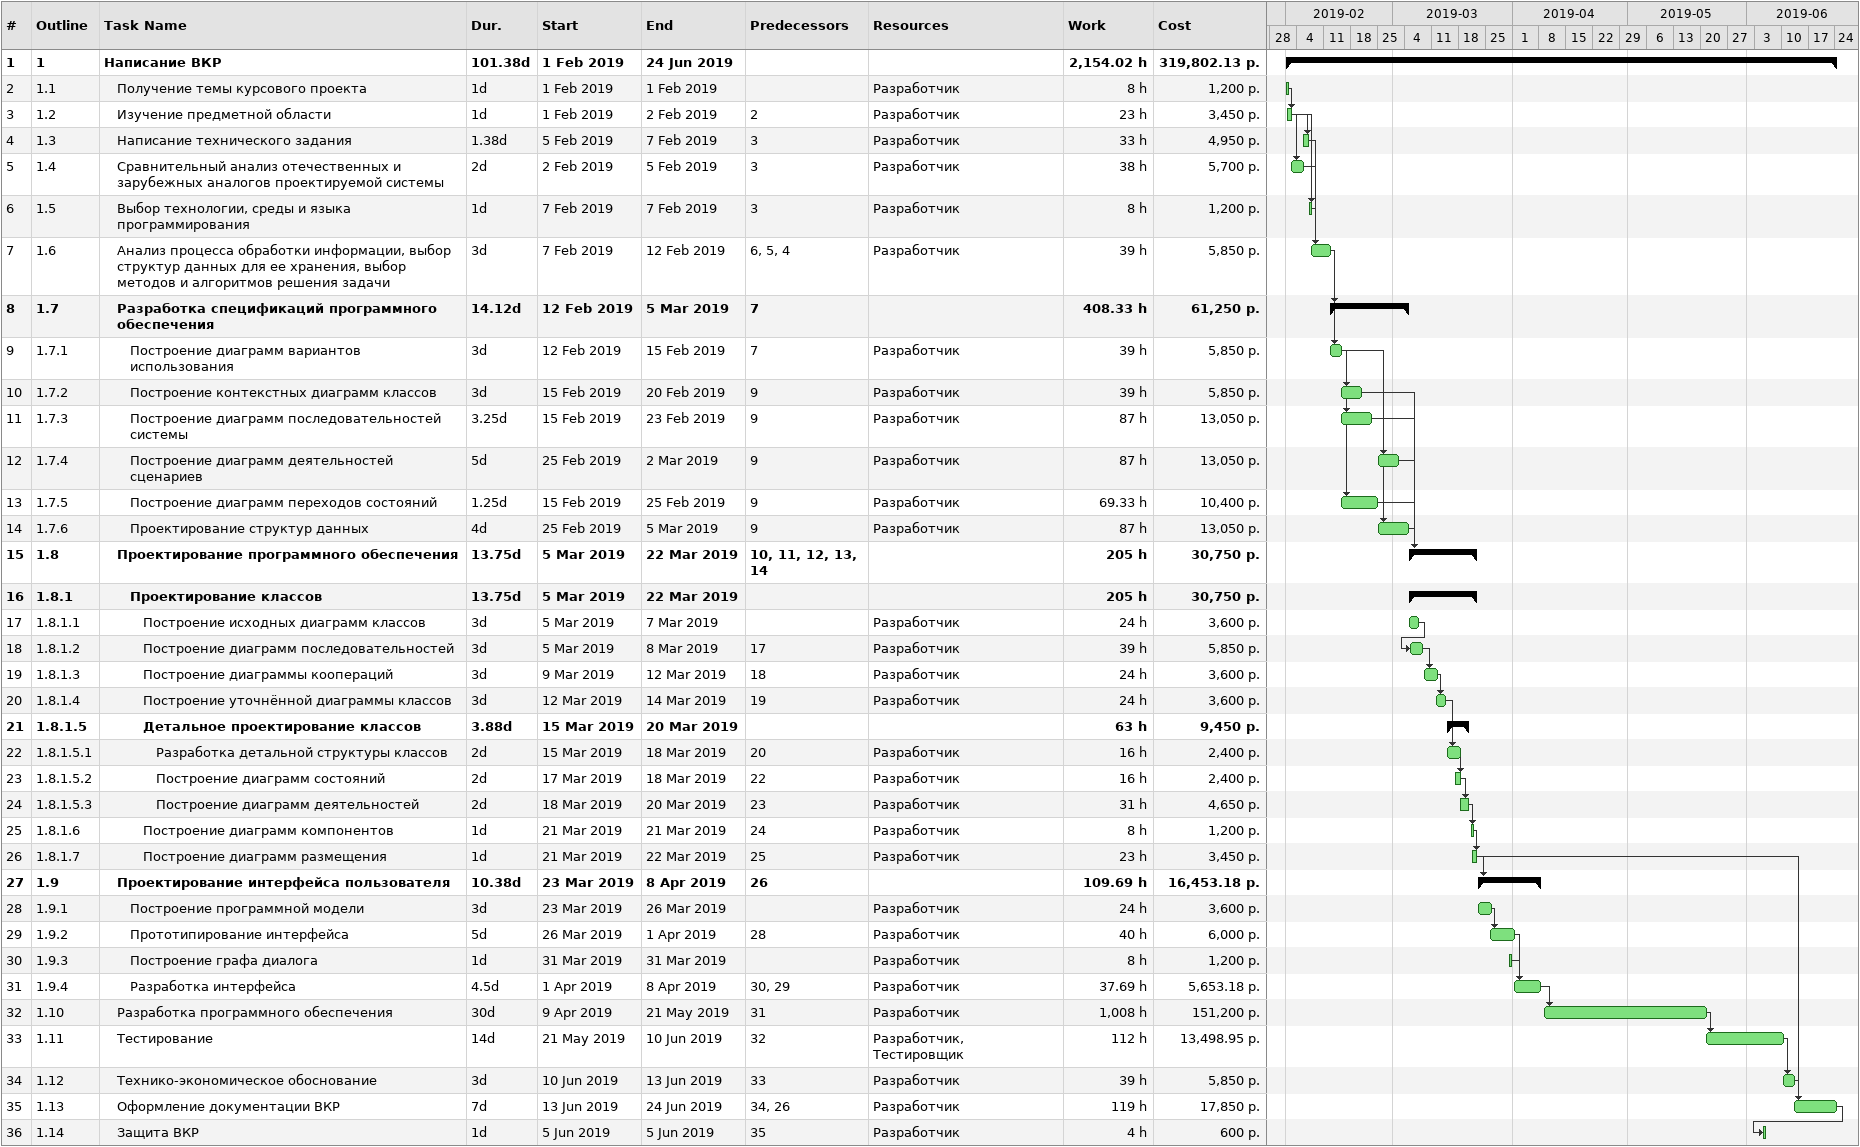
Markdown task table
| ID | WBS | Task | Duration | Start | Finish | Predecessors | Resources | Work (h) | Cost (р.) |
|---|---|---|---|---|---|---|---|---|---|
| 1 | 1 | **Написание ВКР** | 101.38d | 2019-02-01 | 2019-06-24 |  |  | 2154.02 | 319802.13 |
| 2 | 1.1 | Получение темы курсового проекта | 1d | 2019-02-01 | 2019-02-01 |  | Разработчик | 8 | 1200 |
| 3 | 1.2 | Изучение предметной области | 1d | 2019-02-01 | 2019-02-02 | 2 | Разработчик | 23 | 3450 |
| 4 | 1.3 | Написание технического задания | 1.38d | 2019-02-05 | 2019-02-07 | 3 | Разработчик | 33 | 4950 |
| 5 | 1.4 | Сравнительный анализ отечественных и зарубежных аналогов проектируемой системы | 2d | 2019-02-02 | 2019-02-05 | 3 | Разработчик | 38 | 5700 |
| 6 | 1.5 | Выбор технологии, среды и языка программирования | 1d | 2019-02-07 | 2019-02-07 | 3 | Разработчик | 8 | 1200 |
| 7 | 1.6 | Анализ процесса обработки информации, выбор структур данных для ее хранения, выбор методов и алгоритмов решения задачи | 3d | 2019-02-07 | 2019-02-12 | 6, 5, 4 | Разработчик | 39 | 5850 |
| 8 | 1.7 | **Разработка спецификаций программного обеспечения** | 14.12d | 2019-02-12 | 2019-03-05 | 7 |  | 408.33 | 61250 |
| 9 | 1.7.1 | Построение диаграмм вариантов использования | 3d | 2019-02-12 | 2019-02-15 | 7 | Разработчик | 39 | 5850 |
| 10 | 1.7.2 | Построение контекстных диаграмм классов | 3d | 2019-02-15 | 2019-02-20 | 9 | Разработчик | 39 | 5850 |
| 11 | 1.7.3 | Построение диаграмм последовательностей системы | 3.25d | 2019-02-15 | 2019-02-23 | 9 | Разработчик | 87 | 13050 |
| 12 | 1.7.4 | Построение диаграмм деятельностей сценариев | 5d | 2019-02-25 | 2019-03-02 | 9 | Разработчик | 87 | 13050 |
| 13 | 1.7.5 | Построение диаграмм переходов состояний | 1.25d | 2019-02-15 | 2019-02-25 | 9 | Разработчик | 69.33 | 10400 |
| 14 | 1.7.6 | Проектирование структур данных | 4d | 2019-02-25 | 2019-03-05 | 9 | Разработчик | 87 | 13050 |
| 15 | 1.8 | **Проектирование программного обеспечения** | 13.75d | 2019-03-05 | 2019-03-22 | 10, 11, 12, 13, 14 |  | 205 | 30750 |
| 16 | 1.8.1 | **Проектирование классов** | 13.75d | 2019-03-05 | 2019-03-22 |  |  | 205 | 30750 |
| 17 | 1.8.1.1 | Построение исходных диаграмм классов | 3d | 2019-03-05 | 2019-03-07 |  | Разработчик | 24 | 3600 |
| 18 | 1.8.1.2 | Построение диаграмм последовательностей | 3d | 2019-03-05 | 2019-03-08 | 17 | Разработчик | 39 | 5850 |
| 19 | 1.8.1.3 | Построение диаграммы коопераций | 3d | 2019-03-09 | 2019-03-12 | 18 | Разработчик | 24 | 3600 |
| 20 | 1.8.1.4 | Построение уточнённой диаграммы классов | 3d | 2019-03-12 | 2019-03-14 | 19 | Разработчик | 24 | 3600 |
| 21 | 1.8.1.5 | **Детальное проектирование классов** | 3.88d | 2019-03-15 | 2019-03-20 |  |  | 63 | 9450 |
| 22 | 1.8.1.5.1 | Разработка детальной структуры классов | 2d | 2019-03-15 | 2019-03-18 | 20 | Разработчик | 16 | 2400 |
| 23 | 1.8.1.5.2 | Построение диаграмм состояний | 2d | 2019-03-17 | 2019-03-18 | 22 | Разработчик | 16 | 2400 |
| 24 | 1.8.1.5.3 | Построение диаграмм деятельностей | 2d | 2019-03-18 | 2019-03-20 | 23 | Разработчик | 31 | 4650 |
| 25 | 1.8.1.6 | Построение диаграмм компонентов | 1d | 2019-03-21 | 2019-03-21 | 24 | Разработчик | 8 | 1200 |
| 26 | 1.8.1.7 | Построение диаграмм размещения | 1d | 2019-03-21 | 2019-03-22 | 25 | Разработчик | 23 | 3450 |
| 27 | 1.9 | **Проектирование интерфейса пользователя** | 10.38d | 2019-03-23 | 2019-04-08 | 26 |  | 109.69 | 16453.18 |
| 28 | 1.9.1 | Построение программной модели | 3d | 2019-03-23 | 2019-03-26 |  | Разработчик | 24 | 3600 |
| 29 | 1.9.2 | Прототипирование интерфейса | 5d | 2019-03-26 | 2019-04-01 | 28 | Разработчик | 40 | 6000 |
| 30 | 1.9.3 | Построение графа диалога | 1d | 2019-03-31 | 2019-03-31 |  | Разработчик | 8 | 1200 |
| 31 | 1.9.4 | Разработка интерфейса | 4.5d | 2019-04-01 | 2019-04-08 | 30, 29 | Разработчик | 37.69 | 5653.18 |
| 32 | 1.10 | Разработка программного обеспечения | 30d | 2019-04-09 | 2019-05-21 | 31 | Разработчик | 1008 | 151200 |
| 33 | 1.11 | Тестирование | 14d | 2019-05-21 | 2019-06-10 | 32 | Разработчик, Тестировщик | 112 | 13498.95 |
| 34 | 1.12 | Технико-экономическое обоснование | 3d | 2019-06-10 | 2019-06-13 | 33 | Разработчик | 39 | 5850 |
| 35 | 1.13 | Оформление документации ВКР | 7d | 2019-06-13 | 2019-06-24 | 34, 26 | Разработчик | 119 | 17850 |
| 36 | 1.14 | Защита ВКР | 1d | 2019-06-05 | 2019-06-05 | 35 | Разработчик | 4 | 600 |
